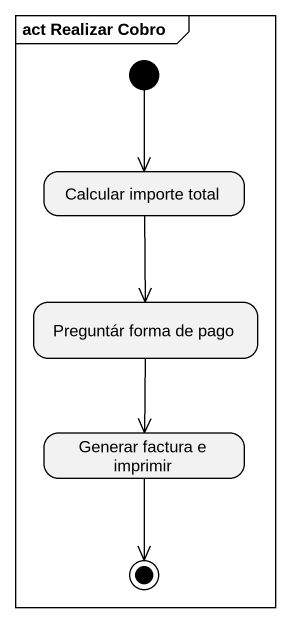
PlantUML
@startuml
mainframe act Realizar Cobro
hide empty description
state "Calcular importe total" as Calcular_importe_total
state "Preguntár forma de pago" as Preguntár_forma_de_pago
state "Generar factura e imprimir" as Generar_factura_e_imprimir
[*] --> Calcular_importe_total
Calcular_importe_total --> Preguntár_forma_de_pago
Preguntár_forma_de_pago --> Generar_factura_e_imprimir
Generar_factura_e_imprimir --> [*]
@enduml
